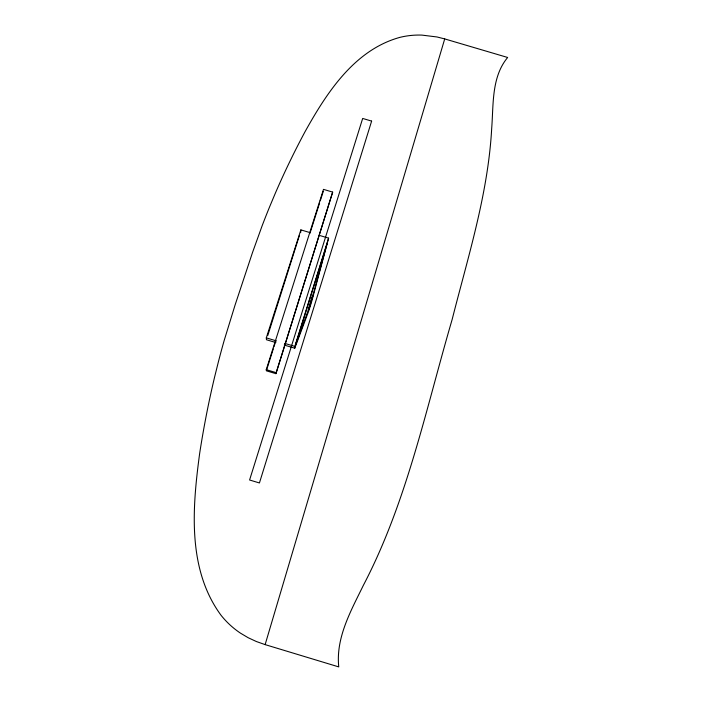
<?xml version="1.0" encoding="UTF-8"?>
<svg xmlns="http://www.w3.org/2000/svg" width="702" height="702" viewBox="0 0 702 702"><rect width="100%" height="100%" fill="white"/><g stroke="black" fill="none" stroke-linecap="round" stroke-linejoin="round"><path stroke-width="1.05" d="M284.257 345.077L294.761 348.192L294.831 346.402L328.597 238.136L319.357 235.389M300.719 232.432L300.868 229.887L310.108 232.634M332.669 192.094L275.912 373.666L266.339 370.805L266.26 369.673L323.49 189.364L332.669 192.094L275.912 373.666M328.597 238.136L312.504 298.569A11.241 0.518 -73.4 0 1 308.204 312.39L294.779 348.166M265.128 644.62L444.717 38.917L507.651 57.476C491.382 77.009 493.559 104.449 491.698 128.282C488.153 193.603 468.102 256.546 452.132 319.55C425.938 408.941 406.897 502.07 363.39 585.275C351.026 610.67 335.635 637.644 338.759 666.9L265.128 644.62L256.335 641.514L248.113 637.688L240.47 633.151A88.505 85.969 -77.3 0 1 221.042 615.277C186.969 569.006 192.453 507.055 199.675 453.308A1084.248 879.509 57.4 0 1 204.993 422.183L206.458 414.522A1058.195 862.609 57.4 0 1 214.636 376.921L218.296 362.206A1041.654 851.789 57.4 0 1 224.175 340.479L235.038 305.159L252.483 252.588L262.074 225.939A1021.261 835.801 55.5 0 1 269.796 206.397L275.184 193.559A1038.205 847.051 55.7 0 1 289.514 162.18L292.523 156.019A1066.452 865.715 55.9 0 1 305.01 131.765C326.649 92.883 354.352 49.956 399.85 37.381A76.316 69.717 16.1 0 1 421.876 35.1L437.013 36.969L444.717 38.917M266.672 369.761L273.289 348.903M273.947 346.814L275.605 341.602M310.021 233.152L319.612 202.913M320.27 200.825L323.253 191.435M299.35 235.644L267.795 335.468M275.886 342.567L266.453 339.75L266.304 337.881L300.868 229.887M266.304 337.881L276.491 340.926M284.643 343.357L294.831 346.402M266.26 369.673L275.886 372.551M308.441 310.31L312.732 296.191L308.441 310.31M295.928 343.541L295.902 344.155L307.862 311.319A11.241 0.518 -73.4 0 1 310.925 300.517A11.241 0.518 -73.4 0 1 313.618 292.822L327.325 242.848L295.928 343.541M371.63 121.095L259.433 482.958L249.587 480.001L362.671 118.445L371.63 121.095"/></g></svg>
